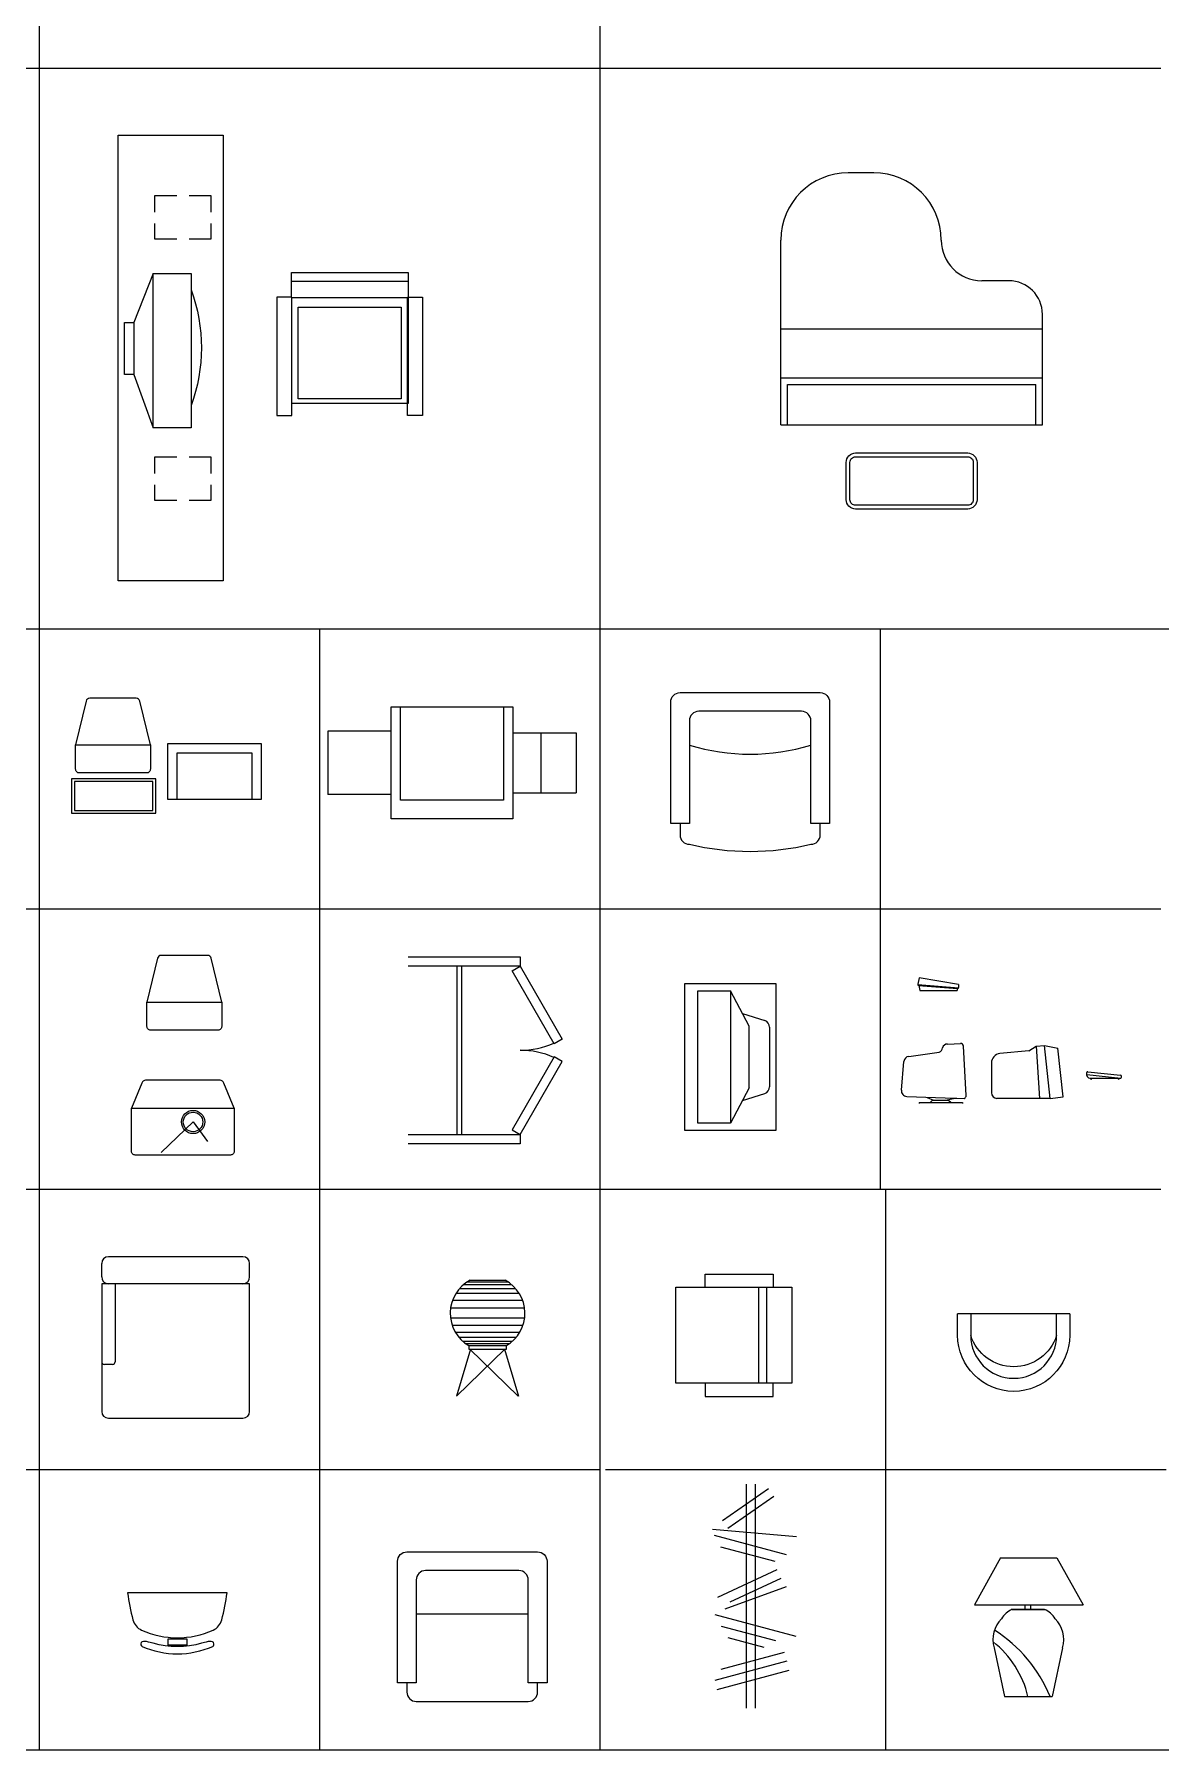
# Model space of a CAD drawing. Extents: x -72339 to 59654, y -38057 to 42097.
# Drawn here: x -54344 to -48316, y 12097 to 21278 of the extents above; entities that cross this region are included whole.
import ezdxf

# ---------------------------------------------------------------- set-up
doc = ezdxf.new("R2010")
doc.units = 0
doc.header["$MEASUREMENT"] = 0
doc.layers.get('0').update_dxf_attribs({"linetype": 'CONTINUOUS'})
doc.layers.add('FU', color=11, linetype='CONTINUOUS')
doc.layers.add('HUM', color=7, linetype='CONTINUOUS')
doc.styles.add('DIM', font='txt')
doc.styles.get("Standard").update_dxf_attribs({"font": 'TXT', "bigfont": 'HZTXT'})

# ---------------------------------------------------------------- blocks, each defined once
blk = doc.blocks.new('1722')
for p, q in [((153, 317), (222.1, 320.7)), ((251.7, 41.5), (237.8, 306.5)), ((-94.8, 70), (-81.3, 224.3)), ((-55.7, 251.4), (108.2, 274.6)), ((-65.9, 37.4), (241.9, 26.6)), ((0, 5), (0, 0)), ((0, 5), (232.3, 5)), ((43.8, 32), (76.7, 17.8)), ((72.2, 17.8), (60.2, 5)), ((72.2, 17.8), (158.3, 17.8)), ((200.6, 28.1), (150.5, 17.8)), ((158.3, 17.8), (171.4, 5)), ((232.3, 5), (232.3, 0))]:
    blk.add_line(p, q)
for centre, radius, start, end in [((100.5, 297.8), 24.5, 288.21338, 357.6259), ((150.6, 290.8), 26.3, 84.87591, 166.80183), ((222.8, 305.7), 15, 3, 93), ((-51.4, 221.7), 30, 98.31549, 175), ((-64.9, 67.3), 30, 175, 268), ((236.7, 40.7), 15, 290.30867, 3)]:
    blk.add_arc(centre, radius, start, end)
at = {"layer": 'FU', "color": 6, "width": 0.7, "flags": 1}
for tag in ['XVALUE', 'YVALUE']:
    blk.add_attdef(tag, (-1000593, -1004254.4), '', height=0.02, dxfattribs=at)
blk = doc.blocks.new('1724')
for p, q in [((-97.5, 15), (-97.5, 29.4)), ((-97.5, 19.9), (84.1, 0.3)), ((-92, 34.4), (83, 15.5)), ((-82.5, 0), (82.5, 0)), ((87.5, 5), (87.5, 10.5))]:
    blk.add_line(p, q)
for centre, radius, start, end in [((-92.5, 29.4), 5, 83.82982, 180), ((-82.5, 15), 15, 180, 270), ((-74.9, 0), 4.59, 180, 0), ((72.9, 0), 4.59, 180, 0), ((82.5, 5), 5, 270, 0), ((82.5, 10.5), 5, 0, 83.82982)]:
    blk.add_arc(centre, radius, start, end)
at = {"layer": 'FU', "color": 6, "width": 0.7, "flags": 1}
for tag in ['XVALUE', 'YVALUE']:
    blk.add_attdef(tag, (-1004352.9, -1001707.8), '', height=0.02, dxfattribs=at)
blk = doc.blocks.new('1730')
for p, q in [((-110.7, 32), (107.9, 14.3)), ((-103.3, 67), (-110.6, 32.7)), ((-106, 26.6), (102.6, 9.7)), ((-104.6, 26.5), (-100.3, 0)), ((107.9, 32), (-103.3, 67)), ((-100.3, 0), (100.3, 0)), ((-85.4, 0), (-85.4, -3)), ((-80.4, 0), (-80.4, -3)), ((79.9, 0), (79.9, -3)), ((84.9, 0), (84.9, -3)), ((100.3, 10.2), (100.3, 0)), ((107.9, 32), (107.9, 14.7))]:
    blk.add_line(p, q)
for centre, start, end in [((-105.7, 31.6), 167.97043, 265.86428), ((102.9, 14.7), 265.86428, 0)]:
    blk.add_arc(centre, 5, start, end)
at = {"layer": 'FU', "color": 6, "width": 0.7, "flags": 1}
for tag in ['XVALUE', 'YVALUE']:
    blk.add_attdef(tag, (-1004444, -1001981.7), '', height=0.02, dxfattribs=at)
blk = doc.blocks.new('1723')
for p, q in [((170, 255), (210, 280)), ((210, 280), (255, 283)), ((210, 280), (227.2, 0)), ((255, 283), (325.1, 269)), ((285, 0), (255, 283)), ((-30, 189.8), (-30, 30)), ((170, 255), (15, 239.5)), ((354.1, 7.7), (325.1, 269)), ((285, 0), (0, 0)), ((285, 0), (354.1, 7.7))]:
    blk.add_line(p, q)
for centre, radius, start, end in [((20, 189.8), 50, 95.71059, 180), ((0, 30), 30, 180, 270)]:
    blk.add_arc(centre, radius, start, end)
at = {"layer": 'FU', "color": 6, "width": 0.7, "flags": 1}
for tag in ['XVALUE', 'YVALUE']:
    blk.add_attdef(tag, (-999884.6, -1002964.8), '', height=0.02, dxfattribs=at)
blk = doc.blocks.new('1053')
for p, q in [((344, 559), (243.5, 748.1)), ((308.3, 626.2), (427.1, 588.5)), ((344, 228.1), (243.5, 39)), ((308.3, 160.9), (427.1, 198.5))]:
    blk.add_line(p, q)
for points in [[(487.1, 0), (0, 0), (0, 787.1), (487.1, 787.1)], [(243.5, 39), (68.9, 39), (68.9, 748.1), (243.5, 748.1)]]:
    blk.add_lwpolyline(points, close=True)
for points in [[(344, 228.1), (344, 393.5), (344, 559)], [(453.5, 552.5), (453.5, 393.5), (453.5, 234.6)]]:
    blk.add_lwpolyline(points)
for centre, start, end in [((415.7, 552.5), 360, 72.39906), ((415.7, 234.6), 287.60094, 360)]:
    blk.add_arc(centre, 37.8, start, end)
blk = doc.blocks.new('2270')
blk.add_lwpolyline([(-425, -700), (-425, -50, -0.414214), (-375, 0), (375, 0, -0.414214), (425, -50), (425, -700), (325, -700), (325, -150, 0.414214), (275, -100), (-275, -100, 0.414214), (-325, -150), (-325, -700)], format="xyb", close=True)
blk.add_lwpolyline([(-375, -700), (-375, -761.750397, 0.414214), (-325, -811.750397, 0.11591), (325, -811.750397, 0.414214), (375, -761.750397), (375, -700)], format="xyb")
blk.add_arc((0, 774.789112), 1104.338852, 252.884809, 287.115191)
at = {"style": 'DIM', "flags": 1}
for tag in ['YVALUE', 'XVALUE']:
    blk.add_attdef(tag, (-999999, -999999), '', height=0.02, dxfattribs=at)
blk = doc.blocks.new('2261')
blk.add_line((300, 415.5), (-300, 415.5))
for points in [[(300, 415.5), (300, 300, -1), (-300, 300), (-300, 415.5, -0.414214)], [(-230, 415.5), (-230, 300, 1), (230, 300), (230, 415.5)], [(230, 300, -0.730759), (-230, 300, 6.42829)]]:
    blk.add_lwpolyline(points, format="xyb")
at = {"style": 'DIM', "flags": 1}
for tag in ['XVALUE', 'YVALUE']:
    blk.add_attdef(tag, (-999999, -999999), '', height=0.02, dxfattribs=at)
blk = doc.blocks.new('1720')
for p, q in [((-20.6, 742), (-159.8, 492)), ((-20.6, 742), (279.4, 742)), ((279.4, 742), (421.2, 492)), ((-159.8, 492), (421.2, 492)), ((213.6, 465.9), (35.3, 465.9)), ((41.5, 465.9), (219.9, 465.9)), ((109.1, 492), (109.1, 465.9)), ((138.8, 492), (138.8, 465.9)), ((-55.5, 261.6), (0, 0)), ((310.6, 261.6), (255.1, 0)), ((0, 0), (255.1, 0))]:
    blk.add_line(p, q)
for centre, radius, start, end in [((74.4, 369.7), 101.6, 108.89022, 152.36361), ((180.7, 369.7), 101.6, 27.63639, 71.10978), ((94.2, 305.9), 156.1, 134.7056, 196.47517), ((160.9, 305.9), 156.1, 343.52483, 45.2944), ((-386.2, -119.7), 525.5, 13.16266, 51.82198), ((-459.4, -287.5), 759.9, 22.22891, 57.74948)]:
    blk.add_arc(centre, radius, start, end)
at = {"layer": 'FU', "color": 6, "width": 0.7, "flags": 1}
for tag in ['XVALUE', 'YVALUE']:
    blk.add_attdef(tag, (-999631.3, -1004157.1), '', height=0.02, dxfattribs=at)
blk = doc.blocks.new('1481')
for p, q in [((-178.009198, 257.352435), (-178.009198, -256.647565)), ((-135.286991, 257.352435), (-135.286991, -256.647565))]:
    blk.add_line(p, q)
for points in [[(-464, 257.352435), (-464, 327.352435), (-100, 327.352435), (-100, 257.352435)], [(-464, -256.647565), (-464, -326.647565), (-100, -326.647565), (-100, -256.647565)]]:
    blk.add_lwpolyline(points)
blk.add_lwpolyline([(-620, -256.647565), (-620, 257.352435), (0, 257.352435), (0, -256.647565)], close=True)
at = {"style": 'DIM', "flags": 1}
for tag in ['YVALUE', 'XVALUE']:
    blk.add_attdef(tag, (-999999, -999999), '', height=0.02, dxfattribs=at)
blk = doc.blocks.new('2420')
for p, q in [((275, 1200), (275, 0)), ((325, 0), (325, 1200)), ((148.4, 1004.9), (394.2, 1177)), ((177.1, 964), (422.9, 1136)), ((96, 958.9), (544.3, 919.7)), ((103.4, 925.9), (489.8, 822.4)), ((138.8, 864.6), (428.5, 787)), ((123.4, 594.3), (440.6, 742.3)), ((162.1, 531.6), (491, 651.3)), ((189.9, 570.2), (461.8, 696.9)), ((106.8, 501.8), (541.5, 385.3)), ((142.2, 440.5), (431.9, 362.9)), ((177.5, 379.3), (370.7, 327.5)), ((142.2, 209.5), (480.2, 300.1)), ((493.2, 251.8), (106.8, 148.2)), ((119.8, 99.9), (506.1, 203.5))]:
    blk.add_line(p, q)
at = {"layer": 'FU', "color": 6, "width": 0.7, "flags": 1}
for tag in ['XVALUE', 'YVALUE']:
    blk.add_attdef(tag, (-1001530.8, -1001606.1), '', height=0.02, dxfattribs=at)
blk = doc.blocks.new('1413')
at = {"linetype": 'Continuous'}
for p, q in [((77.4, 630.6), (77.4, 764.6)), ((77.4, 718.5), (702.5, 718.5)), ((77.4, 630.6), (702.5, 630.6)), ((77.4, 623.2), (77.4, 58.9))]:
    blk.add_line(p, q, dxfattribs=at)
blk.add_lwpolyline([(77.4, 764.6), (702.5, 764.6), (702.5, 64.6), (77.4, 64.6)], dxfattribs=at)
for points in [[(80.5, 0), (80.5, 633), (0, 633), (0, 0)], [(114.1, 88.2), (114.1, 579.3), (664, 579.3), (664, 88.2)], [(699.5, 0), (699.5, 633), (779.9, 633), (779.9, 0)]]:
    blk.add_lwpolyline(points, close=True, dxfattribs=at)
at = {"linetype": 'Continuous', "style": 'DIM', "flags": 1}
for tag in ['XVALUE', 'YVALUE']:
    blk.add_attdef(tag, (-1011991.8, -1007467.7), '', height=0.02, dxfattribs=at)
blk = doc.blocks.new('2440')
blk.add_lwpolyline([(200, 150), (200, 20, -0.414214), (180, 0), (-180, 0, -0.414214), (-200, 20), (-200, 150), (200, 150), (143.7, 384.7, 0.346791), (124.2, 400), (-124.2, 400, 0.346791), (-143.7, 384.7), (-200, 150)], format="xyb")
at = {"layer": 'FU', "color": 6, "width": 0.7, "flags": 1}
for tag in ['XVALUE', 'YVALUE']:
    blk.add_attdef(tag, (-1003424, -1003127.9), '', height=0.02, dxfattribs=at)
blk = doc.blocks.new('2433')
for p, q in [((-116, -387.4), (54.6, -223.2)), ((54.6, -223.2), (132.1, -328.4))]:
    blk.add_line(p, q)
blk.add_lwpolyline([(275, -150), (275, -380, -0.414214), (255, -400), (-255, -400, -0.414214), (-275, -380), (-275, -150), (275, -150), (218.7, -15.3, 0.346791), (199.2, 0), (-199.2, 0, 0.346791), (-218.7, -15.3), (-275, -150)], format="xyb")
for radius in [62.2, 52.2]:
    blk.add_circle((54.6, -223.2), radius)
at = {"layer": 'FU', "color": 6, "width": 0.7, "flags": 1}
for tag in ['XVALUE', 'YVALUE']:
    blk.add_attdef(tag, (-1000112.2, -1004535.2), '', height=0.02, dxfattribs=at)
blk = doc.blocks.new('2434')
blk.add_lwpolyline([(196.2, 365.7), (196.2, 235.7, -0.414214), (176.2, 215.7), (-183.8, 215.7, -0.414214), (-203.8, 235.7), (-203.8, 365.7), (196.2, 365.7), (139.9, 600.4, 0.346791), (120.4, 615.7), (-128, 615.7, 0.346791), (-147.5, 600.4), (-203.8, 365.7)], format="xyb")
for points in [[(289.7, 373.4), (789.7, 373.4), (789.7, 73.4), (289.7, 73.4)], [(-225, 185), (-225, 0), (225, 0), (225, 185)], [(-210, 170), (-210, 15), (210, 15), (210, 170)]]:
    blk.add_lwpolyline(points, close=True)
blk.add_lwpolyline([(339.7, 73.4), (339.7, 323.4), (739.7, 323.4), (739.7, 73.4)])
at = {"layer": 'FU', "color": 6, "width": 0.7, "flags": 1}
for tag in ['XVALUE', 'YVALUE']:
    blk.add_attdef(tag, (-1001512.6, -1005635.7), '', height=0.02, dxfattribs=at)
blk = doc.blocks.new('1473')
for p, q in [((745.5, 853.5), (25.5, 853.5)), ((-10.5, 745.5), (-10.5, 817.5)), ((781.5, 745.5), (781.5, 817.5)), ((781.5, 709.5), (-10.5, 709.5)), ((-10.5, 709.5), (-10.5, 25.5)), ((61.5, 709.5), (61.5, 291.9)), ((781.5, 25.5), (781.5, 709.5)), ((47.1, 277.5), (3.9, 277.5)), ((25.5, -10.5), (745.5, -10.5))]:
    blk.add_line(p, q)
for centre, radius, start, end in [((25.5, 817.5), 36, 90, 180), ((745.5, 817.5), 36, 0, 90), ((25.5, 745.5), 36, 180, 270), ((745.5, 745.5), 36, 270, 360), ((3.9, 291.9), 14.4, 180, 270), ((47.1, 291.9), 14.4, 270, 0), ((25.5, 25.5), 36, 180, 270), ((745.5, 25.5), 36, 270, 0)]:
    blk.add_arc(centre, radius, start, end)
at = {"style": 'DIM', "flags": 1}
for tag in ['XVALUE', 'YVALUE']:
    blk.add_attdef(tag, (-999999, -999999), '', height=0.02, dxfattribs=at)
blk = doc.blocks.new('2263')
blk.add_line((266.278142, 29.765863), (-266.278142, 29.765863))
for points in [[(-266.278142, 29.765863, 0.027864), (-237.729505, -115.424477, 0.228431), (-191.31026, -170.644886, 0.214511)], [(-191.31026, -170.644886, 0.214511), (191.31026, -170.644886, 0.228431), (237.729505, -115.424477, 0.027864), (266.278142, 29.765863, 0.304433)]]:
    blk.add_lwpolyline(points, format="xyb")
blk.add_lwpolyline([(130.044864, -240.524694, -0.142221), (-130.044864, -240.524694), (-154.521425, -234.351718, 0.047635), (-174.704694, -231.263123, 0.083355), (-187.894577, -232.715553, 0.222875), (-193.409578, -237.499979, 0.153024), (-194.748744, -249.202322, 0.213168), (-188.956421, -257.493403, 0.211623), (188.956421, -257.493403, 0.213168), (194.748744, -249.202322, 0.153024), (193.409578, -237.499979, 0.222875), (187.894577, -232.715553, 0.083355), (174.704694, -231.263123, 0.047635), (154.521425, -234.351718)], format="xyb", close=True)
blk.add_lwpolyline([(-50, -250.347294), (-50, -217.180387), (50, -217.180387), (50, -250.347294)], close=True)
at = {"style": 'DIM', "flags": 1}
for tag in ['YVALUE', 'XVALUE']:
    blk.add_attdef(tag, (-999999, -999999), '', height=0.02, dxfattribs=at)
blk = doc.blocks.new('2444')
for p, q in [((262.5, 0), (262.5, 900)), ((287.5, 0), (287.5, 900))]:
    blk.add_line(p, q)
for points in [[(0, 950), (600, 950), (600, 900), (0, 900)], [(0, 0), (600, 0), (600, -50), (0, -50)]]:
    blk.add_lwpolyline(points)
for points in [[(556.69873, 875), (600, 900), (825, 510.288568), (781.69873, 485.288568)], [(556.69873, 25), (600, 0), (825, 389.711432), (781.69873, 414.711432)]]:
    blk.add_lwpolyline(points, close=True)
for centre, start, end in [((600, 900), 270, 293.62063), ((600, 0), 66.37937, 90)]:
    blk.add_arc(centre, 450, start, end)
at = {"style": 'DIM', "flags": 1}
for tag in ['YVALUE', 'XVALUE']:
    blk.add_attdef(tag, (-999999, -999999), '', height=0.02, dxfattribs=at)
blk = doc.blocks.new('1714')
for p, q in [((-2, 550.9), (336.1, 550.9)), ((17.9, 577.3), (316.2, 577.3)), ((40.2, 598.7), (293.9, 598.7)), ((58.9, 612.3), (275.3, 612.3)), ((73.4, 620.8), (260.7, 620.8)), ((-30.7, 473.8), (364.8, 473.8)), ((-20.4, 513.8), (354.5, 513.8)), ((-31.5, 420.3), (365.6, 420.3)), ((-22.5, 380.3), (356.6, 380.3)), ((-5.7, 343.2), (339.8, 343.2)), ((12.7, 316.8), (321.4, 316.8)), ((33.2, 295.4), (300.9, 295.4)), ((50, 281.9), (284.1, 281.9)), ((76, 251.9), (0, 0)), ((0, 0), (260, 251.9)), ((66.5, 271.2), (267.6, 271.2)), ((66.5, 271.2), (66.5, 251.9)), ((66.5, 251.9), (267.6, 251.9)), ((331.3, 0), (71.3, 251.9)), ((257.1, 251.9), (333.1, 0)), ((267.6, 251.9), (267.6, 271.2))]:
    blk.add_line(p, q)
for start, end in [(117.90614, 239.80983), (300.19017, 62.09386)]:
    blk.add_arc((167.1, 444.1), 200, start, end)
at = {"layer": 'FU', "color": 6, "width": 0.7, "flags": 1}
for tag in ['XVALUE', 'YVALUE']:
    blk.add_attdef(tag, (-1002822.6, -1001446.7), '', height=0.02, dxfattribs=at)
blk = doc.blocks.new('2441')
for p, q in [((-275, 100), (-275, 600)), ((275, 600), (275, 100)), ((-325, 470), (-665, 470)), ((325, 460), (665, 460)), ((-325, 130), (-665, 130)), ((275, 100), (-275, 100)), ((325, 140), (665, 140))]:
    blk.add_line(p, q)
blk.add_lwpolyline([(-325, 0), (-325, 600), (325, 600), (325, 0)], close=True)
for points in [[(-665, 470), (-665, 130)], [(475, 460), (475, 140)], [(665, 460), (665, 140)]]:
    blk.add_lwpolyline(points)
at = {"layer": 'FU', "color": 6, "width": 0.7, "flags": 1}
for tag in ['YVALUE', 'XVALUE']:
    blk.add_attdef(tag, (-1003990.2915, -1000136.3595), '', height=0.02, dxfattribs=at)
blk = doc.blocks.new('2284')
blk.add_line((300, -334), (-300, -334))
blk.add_lwpolyline([(350, 0, -0.414214), (400, -50), (400, -700), (300, -700), (300, -150, 0.414214), (250, -100), (-250, -100, 0.414214), (-300, -150), (-300, -700), (-400, -700), (-400, -50, -0.414214), (-350, 0)], format="xyb", close=True)
blk.add_lwpolyline([(-350, -700), (-350, -750, 0.414214), (-300, -800), (300, -800, 0.414214), (350, -750), (350, -700)], format="xyb")
at = {"style": 'DIM', "flags": 1}
for tag in ['XVALUE', 'YVALUE']:
    blk.add_attdef(tag, (-999999, -999999), '', height=0.02, dxfattribs=at)
blk = doc.blocks.new('2256')
for p, q in [((497.222222, 1350), (361.111111, 1350)), ((0, 0), (0, 988.888889)), ((1219.444444, 772.222222), (1075, 772.222222)), ((1400, 0), (1400, 591.666667)), ((0, 513.888889), (1400, 513.888889)), ((0, 252.777778), (1400, 252.777778)), ((36.111111, 0), (36.111111, 216.666667)), ((36.111111, 216.666667), (1363.888889, 216.666667)), ((1363.888889, 0), (1363.888889, 216.666667)), ((0, 0), (1400, 0))]:
    blk.add_line(p, q)
for points in [[(1000, -150, -0.414214), (1050, -200), (1050, -400, -0.414214), (1000, -450), (400, -450, -0.414214), (350, -400), (350, -200, -0.414214), (400, -150)], [(1000, -170, -0.414214), (1030, -200), (1030, -400, -0.414214), (1000, -430), (400, -430, -0.414214), (370, -400), (370, -200, -0.414214), (400, -170)]]:
    blk.add_lwpolyline(points, format="xyb", close=True)
for centre, radius, start, end in [((361.111111, 988.888889), 361.111111, 90, 180), ((497.222222, 988.888889), 361.111111, 0, 90), ((1075, 988.888889), 216.666667, 180, 270), ((1219.444444, 591.666667), 180.555556, 0, 90)]:
    blk.add_arc(centre, radius, start, end)
at = {"style": 'DIM', "flags": 1}
for tag in ['YVALUE', 'XVALUE']:
    blk.add_attdef(tag, (-999999, -999999), '', height=0.02, dxfattribs=at)
blk = doc.blocks.new('1064')
for p, q in [((0, -2385), (0, 0)), ((0, 0), (562.6, 0)), ((562.6, 0), (562.6, -2385)), ((314.5, -324.3), (195.3, -324.3)), ((195.3, -324.3), (195.3, -411.7)), ((497.3, -324.3), (380.8, -324.3)), ((497.3, -411.7), (497.3, -324.3)), ((195.3, -472.5), (195.3, -554.6)), ((497.3, -554.6), (497.3, -472.5)), ((195.3, -554.6), (314.5, -554.6)), ((380.8, -554.6), (497.3, -554.6)), ((187.4, -740.1), (84.1, -1002.1)), ((187.4, -1565.9), (187.4, -740.1)), ((187.4, -740.1), (391.4, -740.1)), ((391.4, -740.1), (391.4, -1565.9)), ((84.1, -1280), (187.4, -1565.9)), ((391.4, -1565.9), (187.4, -1565.9)), ((195.3, -1722.3), (195.3, -1809.7)), ((314.5, -1722.3), (195.3, -1722.3)), ((497.3, -1722.3), (380.8, -1722.3)), ((497.3, -1809.7), (497.3, -1722.3)), ((195.3, -1870.5), (195.3, -1952.6)), ((497.3, -1952.6), (497.3, -1870.5)), ((195.3, -1952.6), (314.5, -1952.6)), ((380.8, -1952.6), (497.3, -1952.6)), ((562.6, -2385), (0, -2385))]:
    blk.add_line(p, q)
blk.add_lwpolyline([(391.4, -827.4, -0.175161), (391.4, -1446.8, 2.050714)], format="xyb")
blk.add_lwpolyline([(33.7, -1002.1), (84.1, -1002.1), (84.1, -1280), (33.7, -1280)], close=True)

msp = doc.modelspace()

# ---------------------------------------------------------------- linework, layer by layer
for p, q in [((-54316, 12096.7), (-54316, 42096.7)), ((-51316, 18096.7), (-51316, 24096.7)), ((-72316, 21096.7), (-48316, 21096.7)), ((-57316, 18096.7), (-18316, 18096.7)), ((-52816, 15096.7), (-52816, 18096.7)), ((-51316, 12096.7), (-51316, 18096.7)), ((-49816, 15096.7), (-49816, 18096.7)), ((-72316, 16596.7), (-51316, 16596.7)), ((-51316, 16596.7), (-48316, 16596.7)), ((-72316, 15096.7), (-48316, 15096.7)), ((-52816, 12096.7), (-52816, 15096.7)), ((-49787.1, 12096.7), (-49787.1, 15096.7)), ((-72316, 13596.7), (-51316, 13596.7)), ((-51287.1, 13596.7), (-48287.1, 13596.7)), ((-72316, 12096.7), (-18316, 12096.7))]:
    msp.add_line(p, q)

# ---------------------------------------------------------------- block references
for name, p in [('2256', (-50349, 19187.2)), ('1413', (-53045.8, 19238.3)), ('2434', (-53919.5, 17108.9)), ('2270', (-50513.2, 17754.5)), ('2441', (-52108.7, 17078.5)), ('2440', (-53541.3, 15947.8)), ('2444', (-52344.1, 15390.1)), ('1730', (-49505.4, 16160.8)), ('1722', (-49609.1, 15556.2)), ('1723', (-49192.1, 15582.7)), ('1724', (-48613.6, 15691.1)), ('2433', (-53549.3, 15679.7)), ('1473', (-53973.3, 13881.5)), ('1714', (-52085.6, 13988.5)), ('1481', (-50290.8, 14314.4)), ('2261', (-49102.8, 14014.7)), ('2420', (-50809.9, 12318.2)), ('2284', (-52000.4, 13155.2)), ('1720', (-49151.9, 12380.9)), ('2263', (-53578.7, 12907.3))]:
    msp.add_blockref(name, p)
at = {"layer": 'HUM'}
for name, p in [('1064', (-53895.9, 20738)), ('1053', (-50862.5, 15410.7))]:
    msp.add_blockref(name, p, dxfattribs=at)

doc.saveas('drawing.dxf')
